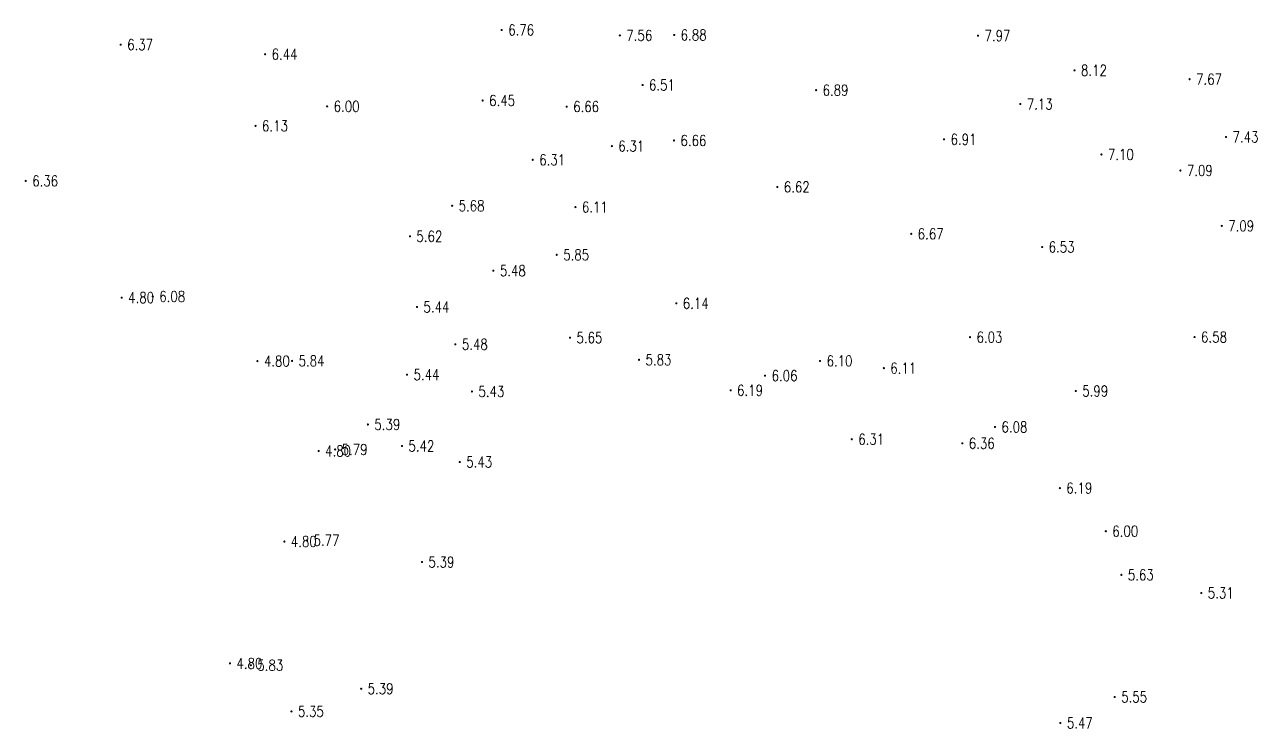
# Model space of a CAD drawing. Extents: x 476861 to 479475, y 2367369 to 2370541.
# Drawn here: x 477958.1 to 478072.2, y 2367838.5 to 2367903.7 of the extents above; entities that cross this region are included whole.
import ezdxf
from ezdxf.enums import TextEntityAlignment as Align

# ---------------------------------------------------------------- set-up
doc = ezdxf.new("R2010")
doc.units = 0
doc.header["$LTSCALE"] = 0.5
doc.layers.get('0').update_dxf_attribs({"linetype": 'CONTINUOUS'})
doc.layers.add('GCD', color=1, linetype='CONTINUOUS')
doc.styles.add('HZ', font='rs.shx', dxfattribs={"width": 0.8, "bigfont": 'hztxt.shx'})

# ---------------------------------------------------------------- blocks, each defined once
blk = doc.blocks.new('GC200')
at = {"linetype": 'Continuous', "const_width": 0.2, "flags": 128}
blk.add_lwpolyline([(-0.1, 0, 1), (0.1, 0, 1)], format="xyb", close=True, dxfattribs=at)

msp = doc.modelspace()

# ---------------------------------------------------------------- block references
at = {"layer": 'GCD', "linetype": 'Continuous'}
ref = msp.add_blockref('GC200', (478002.278, 2367903.172, 6.76), dxfattribs=dict(at, xscale=0.5, yscale=0.5, zscale=0.5))
ref.add_attrib('height', '6.76', dxfattribs={"linetype": 'Continuous', "height": 1, "style": 'HZ', "width": 0.8}).set_placement((478002.878, 2367903.172, 6.76), align=Align.MIDDLE_LEFT)
ref = msp.add_blockref('GC200', (478013.216, 2367902.675, 7.561), dxfattribs=dict(at, xscale=0.5, yscale=0.5, zscale=0.5))
ref.add_attrib('height', '7.56', dxfattribs={"linetype": 'Continuous', "height": 1, "style": 'HZ', "width": 0.8}).set_placement((478013.816, 2367902.675, 7.561), align=Align.MIDDLE_LEFT)
ref = msp.add_blockref('GC200', (478018.249, 2367902.716, 6.88), dxfattribs=dict(at, xscale=0.5, yscale=0.5, zscale=0.5))
ref.add_attrib('height', '6.88', dxfattribs={"linetype": 'Continuous', "height": 1, "style": 'HZ', "width": 0.8}).set_placement((478018.849, 2367902.716, 6.88), align=Align.MIDDLE_LEFT)
ref = msp.add_blockref('GC200', (478046.374, 2367902.651, 7.969), dxfattribs=dict(at, xscale=0.5, yscale=0.5, zscale=0.5))
ref.add_attrib('height', '7.97', dxfattribs={"linetype": 'Continuous', "height": 1, "style": 'HZ', "width": 0.8}).set_placement((478046.974, 2367902.651, 7.969), align=Align.MIDDLE_LEFT)
ref = msp.add_blockref('GC200', (477966.999, 2367901.811, 6.371), dxfattribs=dict(at, xscale=0.5, yscale=0.5, zscale=0.5))
ref.add_attrib('height', '6.37', dxfattribs={"linetype": 'Continuous', "height": 1, "style": 'HZ', "width": 0.8}).set_placement((477967.599, 2367901.811, 6.371), align=Align.MIDDLE_LEFT)
ref = msp.add_blockref('GC200', (477980.37, 2367900.932, 6.44), dxfattribs=dict(at, xscale=0.5, yscale=0.5, zscale=0.5))
ref.add_attrib('height', '6.44', dxfattribs={"linetype": 'Continuous', "height": 1, "style": 'HZ', "width": 0.8}).set_placement((477980.97, 2367900.932, 6.44), align=Align.MIDDLE_LEFT)
ref = msp.add_blockref('GC200', (478055.312, 2367899.437, 8.118), dxfattribs=dict(at, xscale=0.5, yscale=0.5, zscale=0.5))
ref.add_attrib('height', '8.12', dxfattribs={"linetype": 'Continuous', "height": 1, "style": 'HZ', "width": 0.8}).set_placement((478055.912, 2367899.437, 8.118), align=Align.MIDDLE_LEFT)
ref = msp.add_blockref('GC200', (478015.317, 2367898.08, 6.51), dxfattribs=dict(at, xscale=0.5, yscale=0.5, zscale=0.5))
ref.add_attrib('height', '6.51', dxfattribs={"linetype": 'Continuous', "height": 1, "style": 'HZ', "width": 0.8}).set_placement((478015.917, 2367898.08, 6.51), align=Align.MIDDLE_LEFT)
ref = msp.add_blockref('GC200', (478065.966, 2367898.618, 7.67), dxfattribs=dict(at, xscale=0.5, yscale=0.5, zscale=0.5))
ref.add_attrib('height', '7.67', dxfattribs={"linetype": 'Continuous', "height": 1, "style": 'HZ', "width": 0.8}).set_placement((478066.566, 2367898.618, 7.67), align=Align.MIDDLE_LEFT)
ref = msp.add_blockref('GC200', (478031.384, 2367897.602, 6.89), dxfattribs=dict(at, xscale=0.5, yscale=0.5, zscale=0.5))
ref.add_attrib('height', '6.89', dxfattribs={"linetype": 'Continuous', "height": 1, "style": 'HZ', "width": 0.8}).set_placement((478031.984, 2367897.602, 6.89), align=Align.MIDDLE_LEFT)
ref = msp.add_blockref('GC200', (477986.115, 2367896.102, 6.004), dxfattribs=dict(at, xscale=0.5, yscale=0.5, zscale=0.5))
ref.add_attrib('height', '6.00', dxfattribs={"linetype": 'Continuous', "height": 1, "style": 'HZ', "width": 0.8}).set_placement((477986.715, 2367896.102, 6.004), align=Align.MIDDLE_LEFT)
ref = msp.add_blockref('GC200', (478000.512, 2367896.644, 6.45), dxfattribs=dict(at, xscale=0.5, yscale=0.5, zscale=0.5))
ref.add_attrib('height', '6.45', dxfattribs={"linetype": 'Continuous', "height": 1, "style": 'HZ', "width": 0.8}).set_placement((478001.112, 2367896.644, 6.45), align=Align.MIDDLE_LEFT)
ref = msp.add_blockref('GC200', (478008.293, 2367896.08, 6.66), dxfattribs=dict(at, xscale=0.5, yscale=0.5, zscale=0.5))
ref.add_attrib('height', '6.66', dxfattribs={"linetype": 'Continuous', "height": 1, "style": 'HZ', "width": 0.8}).set_placement((478008.893, 2367896.08, 6.66), align=Align.MIDDLE_LEFT)
ref = msp.add_blockref('GC200', (478050.29, 2367896.312, 7.13), dxfattribs=dict(at, xscale=0.5, yscale=0.5, zscale=0.5))
ref.add_attrib('height', '7.13', dxfattribs={"linetype": 'Continuous', "height": 1, "style": 'HZ', "width": 0.8}).set_placement((478050.89, 2367896.312, 7.13), align=Align.MIDDLE_LEFT)
ref = msp.add_blockref('GC200', (477979.485, 2367894.293, 6.13), dxfattribs=dict(at, xscale=0.5, yscale=0.5, zscale=0.5))
ref.add_attrib('height', '6.13', dxfattribs={"linetype": 'Continuous', "height": 1, "style": 'HZ', "width": 0.8}).set_placement((477980.085, 2367894.293, 6.13), align=Align.MIDDLE_LEFT)
ref = msp.add_blockref('GC200', (478012.477, 2367892.418, 6.31), dxfattribs=dict(at, xscale=0.5, yscale=0.5, zscale=0.5))
ref.add_attrib('height', '6.31', dxfattribs={"linetype": 'Continuous', "height": 1, "style": 'HZ', "width": 0.8}).set_placement((478013.077, 2367892.418, 6.31), align=Align.MIDDLE_LEFT)
ref = msp.add_blockref('GC200', (478018.227, 2367892.94, 6.662), dxfattribs=dict(at, xscale=0.5, yscale=0.5, zscale=0.5))
ref.add_attrib('height', '6.66', dxfattribs={"linetype": 'Continuous', "height": 1, "style": 'HZ', "width": 0.8}).set_placement((478018.827, 2367892.94, 6.662), align=Align.MIDDLE_LEFT)
ref = msp.add_blockref('GC200', (478043.232, 2367893.047, 6.91), dxfattribs=dict(at, xscale=0.5, yscale=0.5, zscale=0.5))
ref.add_attrib('height', '6.91', dxfattribs={"linetype": 'Continuous', "height": 1, "style": 'HZ', "width": 0.8}).set_placement((478043.832, 2367893.047, 6.91), align=Align.MIDDLE_LEFT)
ref = msp.add_blockref('GC200', (478069.342, 2367893.268, 7.427), dxfattribs=dict(at, xscale=0.5, yscale=0.5, zscale=0.5))
ref.add_attrib('height', '7.43', dxfattribs={"linetype": 'Continuous', "height": 1, "style": 'HZ', "width": 0.8}).set_placement((478069.942, 2367893.268, 7.427), align=Align.MIDDLE_LEFT)
ref = msp.add_blockref('GC200', (478005.15, 2367891.148, 6.31), dxfattribs=dict(at, xscale=0.5, yscale=0.5, zscale=0.5))
ref.add_attrib('height', '6.31', dxfattribs={"linetype": 'Continuous', "height": 1, "style": 'HZ', "width": 0.8}).set_placement((478005.75, 2367891.148, 6.31), align=Align.MIDDLE_LEFT)
ref = msp.add_blockref('GC200', (478057.803, 2367891.642, 7.104), dxfattribs=dict(at, xscale=0.5, yscale=0.5, zscale=0.5))
ref.add_attrib('height', '7.10', dxfattribs={"linetype": 'Continuous', "height": 1, "style": 'HZ', "width": 0.8}).set_placement((478058.403, 2367891.642, 7.104), align=Align.MIDDLE_LEFT)
ref = msp.add_blockref('GC200', (478065.116, 2367890.157, 7.091), dxfattribs=dict(at, xscale=0.5, yscale=0.5, zscale=0.5))
ref.add_attrib('height', '7.09', dxfattribs={"linetype": 'Continuous', "height": 1, "style": 'HZ', "width": 0.8}).set_placement((478065.716, 2367890.157, 7.091), align=Align.MIDDLE_LEFT)
ref = msp.add_blockref('GC200', (477958.207, 2367889.195, 6.357), dxfattribs=dict(at, xscale=0.5, yscale=0.5, zscale=0.5))
ref.add_attrib('height', '6.36', dxfattribs={"linetype": 'Continuous', "height": 1, "style": 'HZ', "width": 0.8}).set_placement((477958.807, 2367889.195, 6.357), align=Align.MIDDLE_LEFT)
ref = msp.add_blockref('GC200', (478027.795, 2367888.637, 6.62), dxfattribs=dict(at, xscale=0.5, yscale=0.5, zscale=0.5))
ref.add_attrib('height', '6.62', dxfattribs={"linetype": 'Continuous', "height": 1, "style": 'HZ', "width": 0.8}).set_placement((478028.395, 2367888.637, 6.62), align=Align.MIDDLE_LEFT)
ref = msp.add_blockref('GC200', (477997.686, 2367886.89, 5.677), dxfattribs=dict(at, xscale=0.5, yscale=0.5, zscale=0.5))
ref.add_attrib('height', '5.68', dxfattribs={"linetype": 'Continuous', "height": 1, "style": 'HZ', "width": 0.8}).set_placement((477998.286, 2367886.89, 5.677), align=Align.MIDDLE_LEFT)
ref = msp.add_blockref('GC200', (478009.103, 2367886.769, 6.11), dxfattribs=dict(at, xscale=0.5, yscale=0.5, zscale=0.5))
ref.add_attrib('height', '6.11', dxfattribs={"linetype": 'Continuous', "height": 1, "style": 'HZ', "width": 0.8}).set_placement((478009.703, 2367886.769, 6.11), align=Align.MIDDLE_LEFT)
ref = msp.add_blockref('GC200', (478040.193, 2367884.289, 6.672), dxfattribs=dict(at, xscale=0.5, yscale=0.5, zscale=0.5))
ref.add_attrib('height', '6.67', dxfattribs={"linetype": 'Continuous', "height": 1, "style": 'HZ', "width": 0.8}).set_placement((478040.793, 2367884.289, 6.672), align=Align.MIDDLE_LEFT)
ref = msp.add_blockref('GC200', (478068.946, 2367885.028, 7.09), dxfattribs=dict(at, xscale=0.5, yscale=0.5, zscale=0.5))
ref.add_attrib('height', '7.09', dxfattribs={"linetype": 'Continuous', "height": 1, "style": 'HZ', "width": 0.8}).set_placement((478069.546, 2367885.028, 7.09), align=Align.MIDDLE_LEFT)
ref = msp.add_blockref('GC200', (477993.778, 2367884.06, 5.62), dxfattribs=dict(at, xscale=0.5, yscale=0.5, zscale=0.5))
ref.add_attrib('height', '5.62', dxfattribs={"linetype": 'Continuous', "height": 1, "style": 'HZ', "width": 0.8}).set_placement((477994.378, 2367884.06, 5.62), align=Align.MIDDLE_LEFT)
ref = msp.add_blockref('GC200', (478007.372, 2367882.348, 5.851), dxfattribs=dict(at, xscale=0.5, yscale=0.5, zscale=0.5))
ref.add_attrib('height', '5.85', dxfattribs={"linetype": 'Continuous', "height": 1, "style": 'HZ', "width": 0.8}).set_placement((478007.972, 2367882.348, 5.851), align=Align.MIDDLE_LEFT)
ref = msp.add_blockref('GC200', (478052.317, 2367883.068, 6.53), dxfattribs=dict(at, xscale=0.5, yscale=0.5, zscale=0.5))
ref.add_attrib('height', '6.53', dxfattribs={"linetype": 'Continuous', "height": 1, "style": 'HZ', "width": 0.8}).set_placement((478052.917, 2367883.068, 6.53), align=Align.MIDDLE_LEFT)
ref = msp.add_blockref('GC200', (478001.508, 2367880.876, 5.48), dxfattribs=dict(at, xscale=0.5, yscale=0.5, zscale=0.5))
ref.add_attrib('height', '5.48', dxfattribs={"linetype": 'Continuous', "height": 1, "style": 'HZ', "width": 0.8}).set_placement((478002.108, 2367880.876, 5.48), align=Align.MIDDLE_LEFT)
ref = msp.add_blockref('GC200', (477967.092, 2367878.382, 4.799), dxfattribs=dict(at, xscale=0.5, yscale=0.5, zscale=0.5))
ref.add_attrib('height', '4.80', dxfattribs={"linetype": 'Continuous', "height": 1, "style": 'HZ', "width": 0.8}).set_placement((477967.692, 2367878.382, 4.799), align=Align.MIDDLE_LEFT)
ref = msp.add_blockref('GC200', (477969.972, 2367878.488, 6.081), dxfattribs=dict(at, xscale=0.5, yscale=0.5, zscale=0.5))
ref.add_attrib('height', '6.08', dxfattribs={"linetype": 'Continuous', "height": 1, "style": 'HZ', "width": 0.8}).set_placement((477970.572, 2367878.488, 6.081), align=Align.MIDDLE_LEFT)
ref = msp.add_blockref('GC200', (477994.433, 2367877.512, 5.435), dxfattribs=dict(at, xscale=0.5, yscale=0.5, zscale=0.5))
ref.add_attrib('height', '5.44', dxfattribs={"linetype": 'Continuous', "height": 1, "style": 'HZ', "width": 0.8}).set_placement((477995.033, 2367877.512, 5.435), align=Align.MIDDLE_LEFT)
ref = msp.add_blockref('GC200', (478018.44, 2367877.856, 6.135), dxfattribs=dict(at, xscale=0.5, yscale=0.5, zscale=0.5))
ref.add_attrib('height', '6.14', dxfattribs={"linetype": 'Continuous', "height": 1, "style": 'HZ', "width": 0.8}).set_placement((478019.04, 2367877.856, 6.135), align=Align.MIDDLE_LEFT)
ref = msp.add_blockref('GC200', (477997.987, 2367874.058, 5.478), dxfattribs=dict(at, xscale=0.5, yscale=0.5, zscale=0.5))
ref.add_attrib('height', '5.48', dxfattribs={"linetype": 'Continuous', "height": 1, "style": 'HZ', "width": 0.8}).set_placement((477998.587, 2367874.058, 5.478), align=Align.MIDDLE_LEFT)
ref = msp.add_blockref('GC200', (478008.602, 2367874.672, 5.65), dxfattribs=dict(at, xscale=0.5, yscale=0.5, zscale=0.5))
ref.add_attrib('height', '5.65', dxfattribs={"linetype": 'Continuous', "height": 1, "style": 'HZ', "width": 0.8}).set_placement((478009.202, 2367874.672, 5.65), align=Align.MIDDLE_LEFT)
ref = msp.add_blockref('GC200', (478045.635, 2367874.719, 6.03), dxfattribs=dict(at, xscale=0.5, yscale=0.5, zscale=0.5))
ref.add_attrib('height', '6.03', dxfattribs={"linetype": 'Continuous', "height": 1, "style": 'HZ', "width": 0.8}).set_placement((478046.235, 2367874.719, 6.03), align=Align.MIDDLE_LEFT)
ref = msp.add_blockref('GC200', (478066.426, 2367874.726, 6.58), dxfattribs=dict(at, xscale=0.5, yscale=0.5, zscale=0.5))
ref.add_attrib('height', '6.58', dxfattribs={"linetype": 'Continuous', "height": 1, "style": 'HZ', "width": 0.8}).set_placement((478067.026, 2367874.726, 6.58), align=Align.MIDDLE_LEFT)
ref = msp.add_blockref('GC200', (477979.658, 2367872.501, 4.799), dxfattribs=dict(at, xscale=0.5, yscale=0.5, zscale=0.5))
ref.add_attrib('height', '4.80', dxfattribs={"linetype": 'Continuous', "height": 1, "style": 'HZ', "width": 0.8}).set_placement((477980.258, 2367872.501, 4.799), align=Align.MIDDLE_LEFT)
ref = msp.add_blockref('GC200', (477982.864, 2367872.52, 5.844), dxfattribs=dict(at, xscale=0.5, yscale=0.5, zscale=0.5))
ref.add_attrib('height', '5.84', dxfattribs={"linetype": 'Continuous', "height": 1, "style": 'HZ', "width": 0.8}).set_placement((477983.464, 2367872.52, 5.844), align=Align.MIDDLE_LEFT)
ref = msp.add_blockref('GC200', (478014.991, 2367872.622, 5.83), dxfattribs=dict(at, xscale=0.5, yscale=0.5, zscale=0.5))
ref.add_attrib('height', '5.83', dxfattribs={"linetype": 'Continuous', "height": 1, "style": 'HZ', "width": 0.8}).set_placement((478015.591, 2367872.622, 5.83), align=Align.MIDDLE_LEFT)
ref = msp.add_blockref('GC200', (478031.751, 2367872.518, 6.1), dxfattribs=dict(at, xscale=0.5, yscale=0.5, zscale=0.5))
ref.add_attrib('height', '6.10', dxfattribs={"linetype": 'Continuous', "height": 1, "style": 'HZ', "width": 0.8}).set_placement((478032.351, 2367872.518, 6.1), align=Align.MIDDLE_LEFT)
ref = msp.add_blockref('GC200', (478037.659, 2367871.849, 6.108), dxfattribs=dict(at, xscale=0.5, yscale=0.5, zscale=0.5))
ref.add_attrib('height', '6.11', dxfattribs={"linetype": 'Continuous', "height": 1, "style": 'HZ', "width": 0.8}).set_placement((478038.259, 2367871.849, 6.108), align=Align.MIDDLE_LEFT)
ref = msp.add_blockref('GC200', (477993.513, 2367871.242, 5.435), dxfattribs=dict(at, xscale=0.5, yscale=0.5, zscale=0.5))
ref.add_attrib('height', '5.44', dxfattribs={"linetype": 'Continuous', "height": 1, "style": 'HZ', "width": 0.8}).set_placement((477994.113, 2367871.242, 5.435), align=Align.MIDDLE_LEFT)
ref = msp.add_blockref('GC200', (478026.662, 2367871.148, 6.064), dxfattribs=dict(at, xscale=0.5, yscale=0.5, zscale=0.5))
ref.add_attrib('height', '6.06', dxfattribs={"linetype": 'Continuous', "height": 1, "style": 'HZ', "width": 0.8}).set_placement((478027.262, 2367871.148, 6.064), align=Align.MIDDLE_LEFT)
ref = msp.add_blockref('GC200', (477999.521, 2367869.685, 5.425), dxfattribs=dict(at, xscale=0.5, yscale=0.5, zscale=0.5))
ref.add_attrib('height', '5.43', dxfattribs={"linetype": 'Continuous', "height": 1, "style": 'HZ', "width": 0.8}).set_placement((478000.121, 2367869.685, 5.425), align=Align.MIDDLE_LEFT)
ref = msp.add_blockref('GC200', (478023.468, 2367869.789, 6.19), dxfattribs=dict(at, xscale=0.5, yscale=0.5, zscale=0.5))
ref.add_attrib('height', '6.19', dxfattribs={"linetype": 'Continuous', "height": 1, "style": 'HZ', "width": 0.8}).set_placement((478024.068, 2367869.789, 6.19), align=Align.MIDDLE_LEFT)
ref = msp.add_blockref('GC200', (478055.431, 2367869.731, 5.991), dxfattribs=dict(at, xscale=0.5, yscale=0.5, zscale=0.5))
ref.add_attrib('height', '5.99', dxfattribs={"linetype": 'Continuous', "height": 1, "style": 'HZ', "width": 0.8}).set_placement((478056.031, 2367869.731, 5.991), align=Align.MIDDLE_LEFT)
ref = msp.add_blockref('GC200', (477989.886, 2367866.627, 5.39), dxfattribs=dict(at, xscale=0.5, yscale=0.5, zscale=0.5))
ref.add_attrib('height', '5.39', dxfattribs={"linetype": 'Continuous', "height": 1, "style": 'HZ', "width": 0.8}).set_placement((477990.486, 2367866.627, 5.39), align=Align.MIDDLE_LEFT)
ref = msp.add_blockref('GC200', (478047.948, 2367866.394, 6.08), dxfattribs=dict(at, xscale=0.5, yscale=0.5, zscale=0.5))
ref.add_attrib('height', '6.08', dxfattribs={"linetype": 'Continuous', "height": 1, "style": 'HZ', "width": 0.8}).set_placement((478048.548, 2367866.394, 6.08), align=Align.MIDDLE_LEFT)
ref = msp.add_blockref('GC200', (478034.688, 2367865.263, 6.31), dxfattribs=dict(at, xscale=0.5, yscale=0.5, zscale=0.5))
ref.add_attrib('height', '6.31', dxfattribs={"linetype": 'Continuous', "height": 1, "style": 'HZ', "width": 0.8}).set_placement((478035.288, 2367865.263, 6.31), align=Align.MIDDLE_LEFT)
ref = msp.add_blockref('GC200', (478044.922, 2367864.877, 6.357), dxfattribs=dict(at, xscale=0.5, yscale=0.5, zscale=0.5))
ref.add_attrib('height', '6.36', dxfattribs={"linetype": 'Continuous', "height": 1, "style": 'HZ', "width": 0.8}).set_placement((478045.522, 2367864.877, 6.357), align=Align.MIDDLE_LEFT)
ref = msp.add_blockref('GC200', (477985.33, 2367864.168, 4.799), dxfattribs=dict(at, xscale=0.5, yscale=0.5, zscale=0.5))
ref.add_attrib('height', '4.80', dxfattribs={"linetype": 'Continuous', "height": 1, "style": 'HZ', "width": 0.8}).set_placement((477985.93, 2367864.168, 4.799), align=Align.MIDDLE_LEFT)
ref = msp.add_blockref('GC200', (477986.855, 2367864.316, 5.79), dxfattribs=dict(at, xscale=0.5, yscale=0.5, zscale=0.5))
ref.add_attrib('height', '5.79', dxfattribs={"linetype": 'Continuous', "height": 1, "style": 'HZ', "width": 0.8}).set_placement((477987.455, 2367864.316, 5.79), align=Align.MIDDLE_LEFT)
ref = msp.add_blockref('GC200', (477993.039, 2367864.631, 5.415), dxfattribs=dict(at, xscale=0.5, yscale=0.5, zscale=0.5))
ref.add_attrib('height', '5.42', dxfattribs={"linetype": 'Continuous', "height": 1, "style": 'HZ', "width": 0.8}).set_placement((477993.639, 2367864.631, 5.415), align=Align.MIDDLE_LEFT)
ref = msp.add_blockref('GC200', (477998.396, 2367863.151, 5.425), dxfattribs=dict(at, xscale=0.5, yscale=0.5, zscale=0.5))
ref.add_attrib('height', '5.43', dxfattribs={"linetype": 'Continuous', "height": 1, "style": 'HZ', "width": 0.8}).set_placement((477998.996, 2367863.151, 5.425), align=Align.MIDDLE_LEFT)
ref = msp.add_blockref('GC200', (478053.956, 2367860.734, 6.192), dxfattribs=dict(at, xscale=0.5, yscale=0.5, zscale=0.5))
ref.add_attrib('height', '6.19', dxfattribs={"linetype": 'Continuous', "height": 1, "style": 'HZ', "width": 0.8}).set_placement((478054.556, 2367860.734, 6.192), align=Align.MIDDLE_LEFT)
ref = msp.add_blockref('GC200', (477982.152, 2367855.785, 4.799), dxfattribs=dict(at, xscale=0.5, yscale=0.5, zscale=0.5))
ref.add_attrib('height', '4.80', dxfattribs={"linetype": 'Continuous', "height": 1, "style": 'HZ', "width": 0.8}).set_placement((477982.752, 2367855.785, 4.799), align=Align.MIDDLE_LEFT)
ref = msp.add_blockref('GC200', (477984.255, 2367855.895, 5.77), dxfattribs=dict(at, xscale=0.5, yscale=0.5, zscale=0.5))
ref.add_attrib('height', '5.77', dxfattribs={"linetype": 'Continuous', "height": 1, "style": 'HZ', "width": 0.8}).set_placement((477984.855, 2367855.895, 5.77), align=Align.MIDDLE_LEFT)
ref = msp.add_blockref('GC200', (478058.212, 2367856.742, 6.003), dxfattribs=dict(at, xscale=0.5, yscale=0.5, zscale=0.5))
ref.add_attrib('height', '6.00', dxfattribs={"linetype": 'Continuous', "height": 1, "style": 'HZ', "width": 0.8}).set_placement((478058.812, 2367856.742, 6.003), align=Align.MIDDLE_LEFT)
ref = msp.add_blockref('GC200', (477994.896, 2367853.882, 5.387), dxfattribs=dict(at, xscale=0.5, yscale=0.5, zscale=0.5))
ref.add_attrib('height', '5.39', dxfattribs={"linetype": 'Continuous', "height": 1, "style": 'HZ', "width": 0.8}).set_placement((477995.496, 2367853.882, 5.387), align=Align.MIDDLE_LEFT)
ref = msp.add_blockref('GC200', (478059.647, 2367852.699, 5.634), dxfattribs=dict(at, xscale=0.5, yscale=0.5, zscale=0.5))
ref.add_attrib('height', '5.63', dxfattribs={"linetype": 'Continuous', "height": 1, "style": 'HZ', "width": 0.8}).set_placement((478060.247, 2367852.699, 5.634), align=Align.MIDDLE_LEFT)
ref = msp.add_blockref('GC200', (478067.051, 2367851.018, 5.31), dxfattribs=dict(at, xscale=0.5, yscale=0.5, zscale=0.5))
ref.add_attrib('height', '5.31', dxfattribs={"linetype": 'Continuous', "height": 1, "style": 'HZ', "width": 0.8}).set_placement((478067.651, 2367851.018, 5.31), align=Align.MIDDLE_LEFT)
ref = msp.add_blockref('GC200', (477977.116, 2367844.492, 4.799), dxfattribs=dict(at, xscale=0.5, yscale=0.5, zscale=0.5))
ref.add_attrib('height', '4.80', dxfattribs={"linetype": 'Continuous', "height": 1, "style": 'HZ', "width": 0.8}).set_placement((477977.716, 2367844.492, 4.799), align=Align.MIDDLE_LEFT)
ref = msp.add_blockref('GC200', (477979.052, 2367844.322, 5.83), dxfattribs=dict(at, xscale=0.5, yscale=0.5, zscale=0.5))
ref.add_attrib('height', '5.83', dxfattribs={"linetype": 'Continuous', "height": 1, "style": 'HZ', "width": 0.8}).set_placement((477979.652, 2367844.322, 5.83), align=Align.MIDDLE_LEFT)
ref = msp.add_blockref('GC200', (477989.265, 2367842.144, 5.39), dxfattribs=dict(at, xscale=0.5, yscale=0.5, zscale=0.5))
ref.add_attrib('height', '5.39', dxfattribs={"linetype": 'Continuous', "height": 1, "style": 'HZ', "width": 0.8}).set_placement((477989.865, 2367842.144, 5.39), align=Align.MIDDLE_LEFT)
ref = msp.add_blockref('GC200', (478059.035, 2367841.384, 5.55), dxfattribs=dict(at, xscale=0.5, yscale=0.5, zscale=0.5))
ref.add_attrib('height', '5.55', dxfattribs={"linetype": 'Continuous', "height": 1, "style": 'HZ', "width": 0.8}).set_placement((478059.635, 2367841.384, 5.55), align=Align.MIDDLE_LEFT)
ref = msp.add_blockref('GC200', (477982.81, 2367840.046, 5.35), dxfattribs=dict(at, xscale=0.5, yscale=0.5, zscale=0.5))
ref.add_attrib('height', '5.35', dxfattribs={"linetype": 'Continuous', "height": 1, "style": 'HZ', "width": 0.8}).set_placement((477983.41, 2367840.046, 5.35), align=Align.MIDDLE_LEFT)
ref = msp.add_blockref('GC200', (478054.002, 2367838.977, 5.47), dxfattribs=dict(at, xscale=0.5, yscale=0.5, zscale=0.5))
ref.add_attrib('height', '5.47', dxfattribs={"linetype": 'Continuous', "height": 1, "style": 'HZ', "width": 0.8}).set_placement((478054.602, 2367838.977, 5.47), align=Align.MIDDLE_LEFT)

doc.saveas('drawing.dxf')
